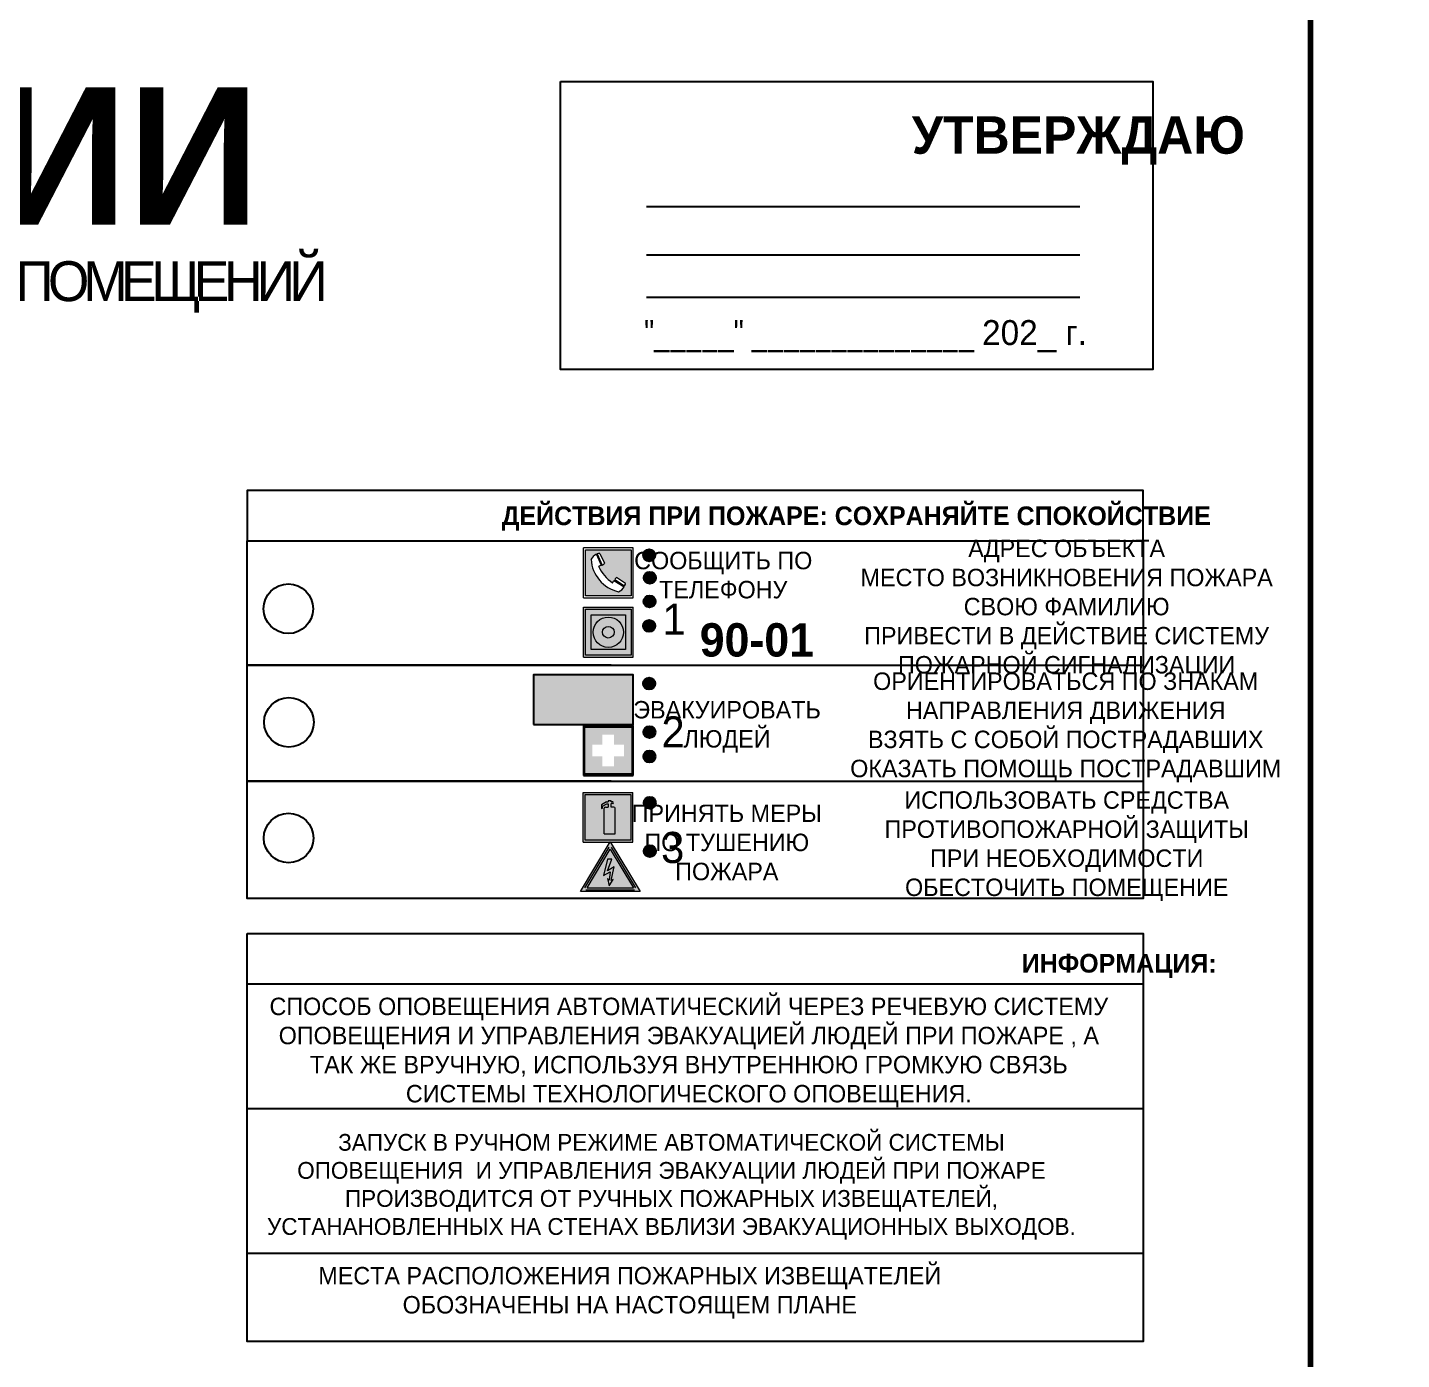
# Model space of a CAD drawing. Header units: millimetres. Extents: x 13114 to 67229, y 22859 to 38520.
# Drawn here: x 19133.9 to 19354.3, y 31462 to 31675.8 of the extents above; entities that cross this region are included whole.
import ezdxf

# ---------------------------------------------------------------- set-up
doc = ezdxf.new("R2010")
doc.units = ezdxf.units.MM
doc.styles.add('обычный', font='arial.ttf')

# ---------------------------------------------------------------- blocks, each defined once
blk = doc.blocks.new('A$C3E6D3DDE')
at = {"lineweight": 5}
h = blk.add_hatch(color=40, dxfattribs=at)
h.paths.add_polyline_path([(24.1, 1.45), (16.46, -11.35), (31.74, -11.35)])
h.paths.add_polyline_path([(24.09, -0.46), (30.03, -10.41), (18.14, -10.41)], flags=16)
h.paths.add_polyline_path([(24.54, -3.08), (23.41, -6.02), (25.13, -5.01), (24.33, -8.5), (24.82, -8.27), (23.79, -9.86), (23.4, -8.04), (23.8, -8.43), (24.04, -6.29), (22.39, -7.25), (23.44, -3.08)], flags=0)
h = blk.add_hatch(color=256, dxfattribs=at)
h.paths.add_polyline_path([(24.37, 0.03, 0.567511), (23.82, 0.03), (17.59, -10.4, 0.582454), (17.86, -10.88), (30.32, -10.88, 0.582149), (30.6, -10.4)])
h.paths.add_polyline_path([(24.09, -0.46), (18.14, -10.41), (30.03, -10.41)], flags=16)
h.paths.add_polyline_path([(24.54, -3.08), (23.41, -6.02), (25.13, -5.01), (24.33, -8.5), (24.82, -8.27), (23.79, -9.86), (23.4, -8.04), (23.8, -8.43), (24.04, -6.29), (22.39, -7.25), (23.44, -3.08)], flags=0)
h = blk.add_hatch(color=40, dxfattribs=at)
h.paths.add_polyline_path([(24.09, -0.46), (18.14, -10.41), (30.03, -10.41)])
h.paths.add_polyline_path([(24.82, -8.27), (23.79, -9.86), (23.4, -8.04), (23.8, -8.43), (24.04, -6.29), (22.39, -7.25), (23.44, -3.08), (24.54, -3.08), (23.41, -6.02), (25.13, -5.01), (24.33, -8.5)], flags=16)
at = {"color": 40, "lineweight": 5}
for p, q in [((16.46, -11.35), (24.1, 1.45)), ((24.1, 1.45), (31.74, -11.35))]:
    blk.add_line(p, q, dxfattribs=at)
at = {"lineweight": 5}
for p, q in [((17.59, -10.4), (23.82, 0.03)), ((24.37, 0.03), (30.6, -10.4)), ((18.14, -10.41), (24.09, -0.46)), ((23.44, -3.08), (22.39, -7.25)), ((23.41, -6.02), (24.54, -3.08)), ((24.54, -3.08), (23.44, -3.08)), ((24.09, -0.46), (30.03, -10.41)), ((22.39, -7.25), (24.04, -6.29)), ((25.13, -5.01), (23.41, -6.02)), ((24.04, -6.29), (23.8, -8.43)), ((24.33, -8.5), (25.13, -5.01)), ((18.14, -10.41), (30.03, -10.41)), ((23.8, -8.43), (23.4, -8.04)), ((23.4, -8.04), (23.79, -9.86)), ((23.79, -9.86), (24.82, -8.27)), ((24.82, -8.27), (24.33, -8.5)), ((17.86, -10.88), (30.32, -10.88))]:
    blk.add_line(p, q, dxfattribs=at)
at = {"color": 50, "lineweight": 5}
blk.add_line((31.74, -11.35), (16.46, -11.35), dxfattribs=at)
blk = doc.blocks.new('A$C456E1F9C')
at = {"lineweight": 5}
h = blk.add_hatch(color=242, dxfattribs=at)
h.paths.add_polyline_path([(0.51, -1.47), (0.51, -13.26), (12.29, -13.26), (12.29, -1.47)])
h.paths.add_polyline_path([(5.42, -4.95, -0.254479), (4.78, -5.4), (3.52, -2.53, -0.209735), (4.23, -2.4)], flags=16)
h.paths.add_polyline_path([(8.53, -8.6), (10.87, -10.17), (10.54, -10.76), (8.03, -9.13, -0.192251)], flags=16)
h.paths.add_polyline_path([(4.61, -5.49, 0.005518), (3.87, -5.72, 0.128647), (7.49, -10.01, 0.00809), (7.83, -9.33), (10.47, -10.97, -0.16736), (8.99, -12.25, -0.327862), (1.95, -3.95, -0.166952), (3.36, -2.62)], flags=16)
at = {"color": 242, "lineweight": 5}
for p, q in [((0, -13.77), (0, -0.97)), ((12.8, -0.97), (0, -0.97)), ((4.61, -5.49), (3.36, -2.62)), ((3.52, -2.53), (4.78, -5.4)), ((4.23, -2.4), (5.42, -4.95)), ((12.8, -13.77), (12.8, -0.97)), ((7.83, -9.33), (10.47, -10.97)), ((8.03, -9.13), (10.54, -10.76)), ((10.81, -10.12), (8.53, -8.6)), ((10.54, -10.76), (10.8, -10.3)), ((10.8, -10.3), (10.81, -10.12)), ((0, -13.77), (12.8, -13.77))]:
    blk.add_line(p, q, dxfattribs=at)
blk.add_lwpolyline([(0.51, -1.47), (12.29, -1.47), (12.29, -13.26), (0.51, -13.26)], close=True, dxfattribs=at)
for centre, radius, start, end in [((4.59, -5.34), 2.99, 114.2845, 152.1974), ((4.02, -3.27), 0.891, 76.3284, 123.7092), ((11.12, -3.31), 9.19, 183.9915, 256.6009), ((14.98, -39.1), 35.17, 107.1487, 108.4135), ((13.86, -0.94), 11.08, 205.5536, 234.8762), ((4.68, -4.59), 0.824, 276.9621, 334.0723), ((-13.31, 0.8), 23.44, 332.5487, 334.4027), ((8.94, -9.5), 0.989, 114.4092, 157.9388), ((7.87, -9.46), 3, 291.9291, 329.9329)]:
    blk.add_arc(centre, radius, start, end, dxfattribs=at)
blk = doc.blocks.new('A$C54414219')
at = {"true_color": 0xffffff}
h = blk.add_hatch(color=7, dxfattribs=at)
h.paths.add_polyline_path([(2.39, -9.45), (2.39, -18.3), (11.23, -18.3), (11.23, -9.45)], flags=0)
h.paths.add_polyline_path([(10.71, -13.87, -1), (2.92, -13.87, -1)], flags=0)
h.paths.add_polyline_path([(8.3, -13.87, -1), (5.33, -13.87, -1)], flags=0)
h.paths.add_polyline_path([(0.41, -7.47), (0.41, -20.27), (13.21, -20.27), (13.21, -7.47)])
h.paths.add_polyline_path([(0.92, -19.77), (12.71, -19.77), (12.71, -7.98), (0.92, -7.98)], flags=16)
h.paths.add_polyline_path([(11.23, -9.45), (11.23, -18.3), (2.39, -18.3), (2.39, -9.45)], flags=0)
at = {"lineweight": 5}
h = blk.add_hatch(color=242, dxfattribs=at)
h.paths.add_polyline_path([(12.71, -7.98), (0.92, -7.98), (0.92, -19.77), (12.71, -19.77)])
h.paths.add_polyline_path([(11.23, -18.3), (2.39, -18.3), (2.39, -9.45), (11.23, -9.45)], flags=16)
h.paths.add_polyline_path([(10.71, -13.87, -1), (2.92, -13.87, -1)], flags=0)
h.paths.add_polyline_path([(8.3, -13.87, -1), (5.33, -13.87, -1)], flags=0)
at = {"true_color": 0xffffff}
h = blk.add_hatch(color=7, dxfattribs=at)
h.paths.add_polyline_path([(2.39, -9.45), (2.39, -18.3), (11.23, -18.3), (11.23, -9.45)])
h.paths.add_polyline_path([(10.71, -13.87, -1), (2.92, -13.87, -1)], flags=16)
h.paths.add_polyline_path([(8.3, -13.87, -1), (5.33, -13.87, -1)], flags=0)
at = {"lineweight": 5}
h = blk.add_hatch(color=242, dxfattribs=at)
h.paths.add_polyline_path([(2.92, -13.87, 1), (10.71, -13.87, 1)])
h.paths.add_polyline_path([(8.3, -13.87, -1), (5.33, -13.87, -1)], flags=16)
at = {"color": 242, "lineweight": 5}
for p, q in [((0.41, -20.27), (0.41, -7.47)), ((0.41, -7.47), (13.21, -7.47)), ((0.41, -7.47), (13.21, -7.47)), ((13.21, -20.27), (13.21, -7.47)), ((0.41, -20.27), (13.21, -20.27))]:
    blk.add_line(p, q, dxfattribs=at)
for points in [[(0.92, -7.98), (12.71, -7.98), (12.71, -19.77), (0.92, -19.77)], [(2.39, -9.45), (11.23, -9.45), (11.23, -18.3), (2.39, -18.3)]]:
    blk.add_lwpolyline(points, close=True, dxfattribs=at)
for radius in [3.89, 1.49]:
    blk.add_circle((6.81, -13.87), radius, dxfattribs=at)
blk = doc.blocks.new('A$C32E8229D')
at = {"true_color": 0xffffff}
blk.add_hatch(color=7, dxfattribs=at).paths.add_polyline_path([(0, 0), (0, -8), (16, -8), (16, 0)])
h = blk.add_hatch(color=126)
h.paths.add_polyline_path([(0.2, -0.2), (15.8, -0.2), (15.8, -7.8), (0.2, -7.8)])
h.paths.add_polyline_path([(13.49, -2.05), (12.08, -2.05), (11.37, -2.63, 0.162397), (11.29, -2.84), (11.29, -3.63), (10.35, -3.63), (10.35, -4.05), (11.68, -4.05), (11.68, -3.48), (12.26, -4.28), (11.29, -5.1), (11.29, -6.78), (11.85, -6.78), (11.85, -5.44), (12.8, -4.64), (12.8, -5.94), (14.46, -5.94), (14.46, -5.39), (13.45, -5.39), (13.45, -3.97), (12.46, -2.59), (13.15, -2.59), (13.69, -3.34), (14.18, -3)], flags=16)
h.paths.add_polyline_path([(10.74, -1.82, 1), (11.8, -1.82, 1)], flags=16)
h.paths.add_polyline_path([(9.39, -3.59), (5.99, -3.59), (6.56, -3.03), (5.91, -3.03), (5.1, -3.83), (5.91, -4.64), (6.56, -4.64), (5.99, -4.09), (9.39, -4.09)], flags=16)
h.paths.add_polyline_path([(4.29, -1.08), (1.72, -1.08), (1.72, -6.6), (4.29, -6.6)], flags=16)
at = {"color": 126}
blk.add_lwpolyline([(16, -8), (0, -8), (0, 0), (16, 0)], close=True, dxfattribs=at)
blk = doc.blocks.new('A$C18900ED3')
h = blk.add_hatch(color=126)
h.paths.add_polyline_path([(-0.18, -0.18), (-7.02, -0.18), (-7.02, -7.02), (-0.18, -7.02)])
h.paths.add_polyline_path([(-5.89, -4.46), (-5.89, -2.77), (-4.46, -2.77), (-4.46, -1.31), (-2.77, -1.31), (-2.77, -2.77), (-1.33, -2.77), (-1.33, -4.46), (-2.77, -4.46), (-2.77, -5.89), (-4.46, -5.89), (-4.46, -4.46)], flags=16)
at = {"color": 126}
for p, q in [((-7.2, 0), (-7.2, -7.2)), ((0, 0), (-7.2, 0)), ((0, -7.2), (0, 0)), ((-7.02, -7.02), (-7.02, -0.18)), ((-7.02, -0.18), (-0.18, -0.18)), ((-0.18, -0.18), (-0.18, -7.02)), ((-7.2, -7.2), (0, -7.2)), ((-0.18, -7.02), (-7.02, -7.02))]:
    blk.add_line(p, q, dxfattribs=at)
blk = doc.blocks.new('A$C3AD82952')
at = {"true_color": 0xf5f5ff}
h = blk.add_hatch(color=7, dxfattribs=at)
h.dxf.hatch_style = 1
h.paths.add_polyline_path([(8.21, 8.73, 0.414214), (7.89, 9.05), (7.22, 9.05), (7.22, 9.92), (7.59, 9.92, 1), (7.57, 10.36), (7.22, 10.36), (7.22, 10.6), (6.43, 10.6), (6.43, 10.36), (6.01, 10.36), (4.74, 9.59), (4.74, 8.69), (4.98, 8.73), (4.98, 9.26), (6.12, 9.91), (6.43, 9.91), (6.43, 9.05), (5.76, 9.05, 0.414214), (5.44, 8.73), (5.44, 2.2), (8.21, 2.2)], flags=0)
h.paths.add_polyline_path([(12.8, 12.8), (0, 12.8), (0, 0), (12.8, 0)])
h.paths.add_polyline_path([(0.51, 12.29), (12.29, 12.29), (12.29, 0.51), (0.51, 0.51)], flags=16)
h.paths.add_polyline_path([(4.74, 9.59), (6.01, 10.36), (6.43, 10.36), (6.43, 10.6), (7.22, 10.6), (7.22, 10.36), (7.59, 10.36, -0.94586), (7.59, 9.92), (7.22, 9.92), (7.22, 9.05), (7.89, 9.05, -0.414214), (8.21, 8.73), (8.21, 2.2), (5.44, 2.2), (5.44, 8.73, -0.414214), (5.76, 9.05), (6.43, 9.05), (6.43, 9.91), (6.12, 9.91), (4.98, 9.26), (4.98, 8.73), (4.74, 8.69)], flags=0)
h = blk.add_hatch(color=242)
h.dxf.hatch_style = 1
h.paths.add_polyline_path([(12.29, 12.29), (0.51, 12.29), (0.51, 0.51), (12.29, 0.51)])
h.paths.add_polyline_path([(4.74, 8.69), (4.74, 9.59), (6.01, 10.36), (6.43, 10.36), (6.43, 10.6), (7.22, 10.6), (7.22, 10.36), (7.59, 10.36, -0.94586), (7.59, 9.92), (7.22, 9.92), (7.22, 9.05), (7.89, 9.05, -0.414214), (8.21, 8.73), (8.21, 2.2), (5.44, 2.2), (5.44, 8.73, -0.414214), (5.76, 9.05), (6.43, 9.05), (6.43, 9.91), (6.12, 9.91), (4.98, 9.26), (4.98, 8.73)], flags=16)
h = blk.add_hatch(color=7, dxfattribs=at)
h.dxf.hatch_style = 1
h.paths.add_polyline_path([(8.21, 8.73, 0.414214), (7.89, 9.05), (7.22, 9.05), (7.22, 9.92), (7.59, 9.92, 1), (7.57, 10.36), (7.22, 10.36), (7.22, 10.6), (6.43, 10.6), (6.43, 10.36), (6.01, 10.36), (4.74, 9.59), (4.74, 8.69), (4.98, 8.73), (4.98, 9.26), (6.12, 9.91), (6.43, 9.91), (6.43, 9.05), (5.76, 9.05, 0.414214), (5.44, 8.73), (5.44, 2.2), (8.21, 2.2)])
at = {"color": 242, "lineweight": 5}
for p, q in [((0, 0), (0, 12.8)), ((0, 12.8), (12.8, 12.8)), ((7.22, 10.6), (6.43, 10.6)), ((6.43, 10.6), (6.43, 10.36)), ((7.22, 10.36), (7.22, 10.6)), ((12.8, 0), (12.8, 12.8)), ((6.01, 10.36), (4.74, 9.59)), ((4.74, 9.59), (4.74, 8.69)), ((4.74, 8.69), (4.98, 8.73)), ((4.98, 9.26), (6.12, 9.91)), ((4.98, 8.73), (4.98, 9.26)), ((5.44, 2.2), (5.44, 8.73)), ((5.76, 9.05), (6.43, 9.05)), ((6.01, 10.36), (6.43, 10.36)), ((6.12, 9.91), (6.43, 9.91)), ((6.43, 9.91), (6.43, 9.05)), ((7.59, 10.36), (7.22, 10.36)), ((7.22, 9.05), (7.22, 9.92)), ((7.59, 9.92), (7.22, 9.92)), ((7.89, 9.05), (7.22, 9.05)), ((8.21, 2.2), (8.21, 8.73)), ((0, 0), (12.8, 0)), ((5.44, 2.2), (8.21, 2.2))]:
    blk.add_line(p, q, dxfattribs=at)
blk.add_lwpolyline([(0.51, 12.29), (12.29, 12.29), (12.29, 0.51), (0.51, 0.51)], close=True, dxfattribs=at)
for centre, radius, start, end in [((5.76, 8.73), 0.32, 90, 180), ((7.58, 10.14), 0.223, 273.1875, 86.8125), ((7.89, 8.73), 0.32, 0, 90)]:
    blk.add_arc(centre, radius, start, end, dxfattribs=at)

msp = doc.modelspace()

# ---------------------------------------------------------------- hatches: boundary and pattern name
at = {"lineweight": 0}
h = msp.add_hatch(color=256, dxfattribs=at)
h.dxf.hatch_style = 1
h.paths.add_polyline_path([(19232.64, 31591.06, 1), (19234.57, 31591.06, 1)])
h = msp.add_hatch(color=256, dxfattribs=at)
h.dxf.hatch_style = 1
h.paths.add_polyline_path([(19232.75, 31587.47, 1), (19234.68, 31587.47, 1)])
h = msp.add_hatch(color=256, dxfattribs=at)
h.dxf.hatch_style = 1
h.paths.add_polyline_path([(19232.71, 31583.66, 1), (19234.64, 31583.66, 1)])
h = msp.add_hatch(color=256, dxfattribs=at)
h.dxf.hatch_style = 1
h.paths.add_polyline_path([(19232.62, 31579.73, 1), (19234.56, 31579.73, 1)])
h = msp.add_hatch(color=256, dxfattribs=at)
h.dxf.hatch_style = 1
h.paths.add_polyline_path([(19232.64, 31570.47, 1), (19234.57, 31570.47, 1)])
h = msp.add_hatch(color=256, dxfattribs=at)
h.dxf.hatch_style = 1
h.paths.add_polyline_path([(19232.68, 31562.69, 1), (19234.61, 31562.69, 1)])
h = msp.add_hatch(color=256, dxfattribs=at)
h.dxf.hatch_style = 1
h.paths.add_polyline_path([(19232.67, 31558.78, 1), (19234.6, 31558.78, 1)])
h = msp.add_hatch(color=256, dxfattribs=at)
h.dxf.hatch_style = 1
h.paths.add_polyline_path([(19232.73, 31551.36, 1), (19234.66, 31551.36, 1)])
h = msp.add_hatch(color=256, dxfattribs=at)
h.dxf.hatch_style = 1
h.paths.add_polyline_path([(19232.73, 31543.59, 1), (19234.67, 31543.59, 1)])

# ---------------------------------------------------------------- linework, layer by layer
at = {"color": 1, "lineweight": 100}
for points in [[(18739.68, 31687.29), (19339.68, 31687.29), (19339.68, 31292.29), (18739.68, 31292.29)], [(19339.68, 31687.29), (19939.68, 31687.29), (19939.68, 31292.29), (19339.68, 31292.29)]]:
    msp.add_lwpolyline(points, close=True, dxfattribs=at)
for points in [[(19219.4, 31667.11), (19314.4, 31667.11), (19314.4, 31620.9), (19219.4, 31620.9)], [(19169.1, 31593.41), (19312.86, 31593.41), (19312.86, 31601.46), (19169.1, 31601.46)], [(19169.1, 31593.41), (19312.86, 31593.41), (19312.86, 31536.01), (19169.1, 31536.01)]]:
    msp.add_lwpolyline(points, close=True)
for points in [[(19233.15, 31647.06), (19302.68, 31647.06)], [(19233.15, 31639.3), (19302.68, 31639.3)], [(19233.15, 31632.51), (19302.68, 31632.51)], [(19227.51, 31573.42), (19169.1, 31573.42), (19312.86, 31573.42)], [(19227.51, 31554.84), (19169.1, 31554.84), (19312.86, 31554.84)]]:
    msp.add_lwpolyline(points)
at = {"color": 0}
msp.add_lwpolyline([(19169.1, 31530.35), (19312.86, 31530.35), (19312.86, 31464.9), (19169.1, 31464.9)], close=True, dxfattribs=at)
for points in [[(19169.1, 31522.3), (19312.86, 31522.3)], [(19169.1, 31502.31), (19312.86, 31502.31)], [(19169.1, 31479.06), (19312.86, 31479.06)]]:
    msp.add_lwpolyline(points, dxfattribs=at)
for centre, radius in [((19233.61, 31591.06), 0.966), ((19233.71, 31587.47), 0.966), ((19175.72, 31582.49), 3.98), ((19233.67, 31583.66), 0.966), ((19233.59, 31579.73), 0.966), ((19233.6, 31570.47), 0.966), ((19175.82, 31564.26), 3.98), ((19233.64, 31562.69), 0.966), ((19233.64, 31558.78), 0.966), ((19233.69, 31551.36), 0.966), ((19175.76, 31545.69), 3.98), ((19233.7, 31543.59), 0.966)]:
    msp.add_circle(centre, radius)

# ---------------------------------------------------------------- block references
for name, p, xscale, yscale, zscale in [('A$C456E1F9C', (19223.05, 31592.87), 0.625, 0.625, 0.625), ('A$C54414219', (19222.79, 31587.39), 0.625, 0.625, 0.625), ('A$C18900ED3', (19231.05, 31563.74), 1.111111111007631, 1.111111111007631, 1.111111111007631), ('A$C3AD82952', (19223, 31545.01), 0.625, 0.625, 0.625), ('A$C3E6D3DDE', (19212.29, 31544.2), 0.625, 0.625, 0.625)]:
    msp.add_blockref(name, p, dxfattribs=dict(xscale=xscale, yscale=yscale, zscale=zscale))
at = {"xscale": -1}
msp.add_blockref('A$C32E8229D', (19231.05, 31571.89), dxfattribs=at)

# ---------------------------------------------------------------- texts
at = {"lineweight": 0, "style": 'обычный'}
for s, insert, char_height, width, attachment_point in [('{\\fProxima Nova Rg|b1|i0|c204|p2;ПЛАН ЭВАКУАЦИИ}', (18893.95, 31666.14), 22, 493.8901, 1), ('\\pi-18,l18,t18;{\\fProxima Nova Rg|b1|i0|c204|p2;УТВЕРЖДАЮ\\H1.1997x; }', (19302.44, 31657.64), 6, 126.6484, 5), ('{\\fArial Narrow|b0|i0|c204|p34;"_____" ______________ \\fProxima Nova Rg|b0|i0|c204|p2;202_ г. }', (19268.3, 31626.23), 4, 78.6503, 5), ('{\\fProxima Nova Rg|b1|i0|c204|p2;ДЕЙСТВИЯ ПРИ ПОЖАРЕ: СОХРАНЯЙТЕ СПОКОЙСТВИЕ\\H1.6644x; }', (19266.81, 31596.97), 3, 175.1736, 5), ('{\\fProxima Nova Rg|b0|i0|c204|p2;СООБЩИТЬ ПО \\PТЕЛЕФОНУ}', (19245.48, 31587.87), 2.8, 126.6484, 5), ('\\pi-8.4,l8.4,t8.4;{\\fProxima Nova Rg|b0|i0|c204|p2;АДРЕС ОБЪЕКТА\\PМЕСТО ВОЗНИКНОВЕНИЯ ПОЖАРА \\PСВОЮ ФАМИЛИЮ\\PПРИВЕСТИ В ДЕЙСТВИЕ СИСТЕМУ \\PПОЖАРНОЙ СИГНАЛИЗАЦИИ}', (19300.56, 31582.43), 2.8, 126.6484, 5), ('{\\fProxima Nova Rg|b0|i0|c204|p2;1\\H1.1667x; }', (19237.58, 31580.8), 5, 126.6484, 5), ('{\\fProxima Nova Rg|b1|i0|c204|p2;\\H1.0714x;90-01\\fProxima Nova Rg|b0|i0|c204|p2;\\H0.93331x; \\H1.3449x; }', (19250.87, 31577.45), 5, 126.6484, 5), ('\\pi-8.4,l8.4,t8.4;{\\fProxima Nova Rg|b0|i0|c204|p2;ОРИЕНТИРОВАТЬСЯ ПО ЗНАКАМ \\PНАПРАВЛЕНИЯ ДВИЖЕНИЯ\\PВЗЯТЬ С СОБОЙ ПОСТРАДАВШИХ\\PОКАЗАТЬ ПОМОЩЬ ПОСТРАДАВШИМ}', (19300.41, 31563.45), 2.8, 126.6484, 5), ('{\\fProxima Nova Rg|b0|i0|c204|p2;ЭВАКУИРОВАТЬ \\PЛЮДЕЙ}', (19246.09, 31563.54), 2.8, 126.6484, 5), ('{\\fProxima Nova Rg|b0|i0|c204|p2;2\\H1.1967x; }', (19237.43, 31562.72), 5, 126.6484, 5), ('\\pi-8.4,l8.4,t8.4;{\\fProxima Nova Rg|b0|i0|c204|p2;ИСПОЛЬЗОВАТЬ СРЕДСТВА \\PПРОТИВОПОЖАРНОЙ ЗАЩИТЫ \\PПРИ НЕОБХОДИМОСТИ \\PОБЕСТОЧИТЬ ПОМЕЩЕНИЕ}', (19300.57, 31544.38), 2.8, 126.6484, 5), ('{\\fProxima Nova Rg|b0|i0|c204|p2;ПРИНЯТЬ МЕРЫ \\PПО ТУШЕНИЮ \\PПОЖАРА}', (19246.05, 31544.97), 2.8, 126.6484, 5), ('{\\fProxima Nova Rg|b0|i0|c204|p2;3\\H1.1967x; }', (19237.37, 31544.14), 5, 126.6484, 5), ('{\\fProxima Nova Rg|b1|i0|c204|p2;ИНФОРМАЦИЯ:\\H1.1997x; }', (19309, 31525.16), 3, 175.1736, 5), ('{\\fProxima Nova Rg|b0|i0|c204|p2;СПОСОБ ОПОВЕЩЕНИЯ АВТОМАТИЧЕСКИЙ ЧЕРЕЗ РЕЧЕВУЮ СИСТЕМУ ОПОВЕЩЕНИЯ И УПРАВЛЕНИЯ ЭВАКУАЦИЕЙ ЛЮДЕЙ ПРИ ПОЖАРЕ , А ТАК ЖЕ ВРУЧНУЮ, ИСПОЛЬЗУЯ ВНУТРЕННЮЮ ГРОМКУЮ СВЯЗЬ СИСТЕМЫ ТЕХНОЛОГИЧЕСКОГО ОПОВЕЩЕНИЯ.}', (19239.96, 31511.26), 2.8, 137.0334, 5), ('{\\fProxima Nova Rg|b0|i0|c204|p2;\\P\\pt8.1;ЗАПУСК В РУЧНОМ РЕЖИМЕ АВТОМАТИЧЕСКОЙ СИСТЕМЫ ОПОВЕЩЕНИЯ  И УПРАВЛЕНИЯ ЭВАКУАЦИИ ЛЮДЕЙ ПРИ ПОЖАРЕ ПРОИЗВОДИТСЯ ОТ РУЧНЫХ ПОЖАРНЫХ ИЗВЕЩАТЕЛЕЙ, УСТАНАНОВЛЕННЫХ НА СТЕНАХ ВБЛИЗИ ЭВАКУАЦИОННЫХ ВЫХОДОВ. }', (19237.17, 31491.96), 2.7, 131.4512, 5), ('\\pt8.4;{\\fProxima Nova Rg|b0|i0|c204|p2;\\PМЕСТА РАСПОЛОЖЕНИЯ ПОЖАРНЫХ ИЗВЕЩАТЕЛЕЙ ОБОЗНАЧЕНЫ НА НАСТОЯЩЕМ ПЛАНЕ}', (19230.48, 31475.05), 2.8, 118.5618, 5)]:
    msp.add_mtext(s, dxfattribs=dict(at, insert=insert, char_height=char_height, width=width, attachment_point=attachment_point))
at = {"color": 0, "lineweight": 0, "insert": (19043.64, 31638.43), "char_height": 8, "width": 449.2158, "attachment_point": 5, "style": 'обычный'}
msp.add_mtext('{\\fArial Black|b1|i0|c204|p34;\\H2x;\\T0.85;  \\fArial Narrow|b0|i0|c204|p34;\\H0.8x;\\W0.9;\\P\\fProxima Nova Rg|b0|i0|c204|p2;\\H0.5x;\\W1;\\C256;ПРИ ПОЖАРЕ  ИЛИ ДРУГИХ ЧРЕЗВЫЧАЙНЫХ СИТУАЦИЯХ  ИЗ ПОМЕЩЕНИЙ \\fProxima Nova Rg|b1|i0|c204|p2;\\H1.25x;\\PХМЦ: ГМО-1 отм. +4,8}', dxfattribs=at)

doc.saveas('drawing.dxf')
